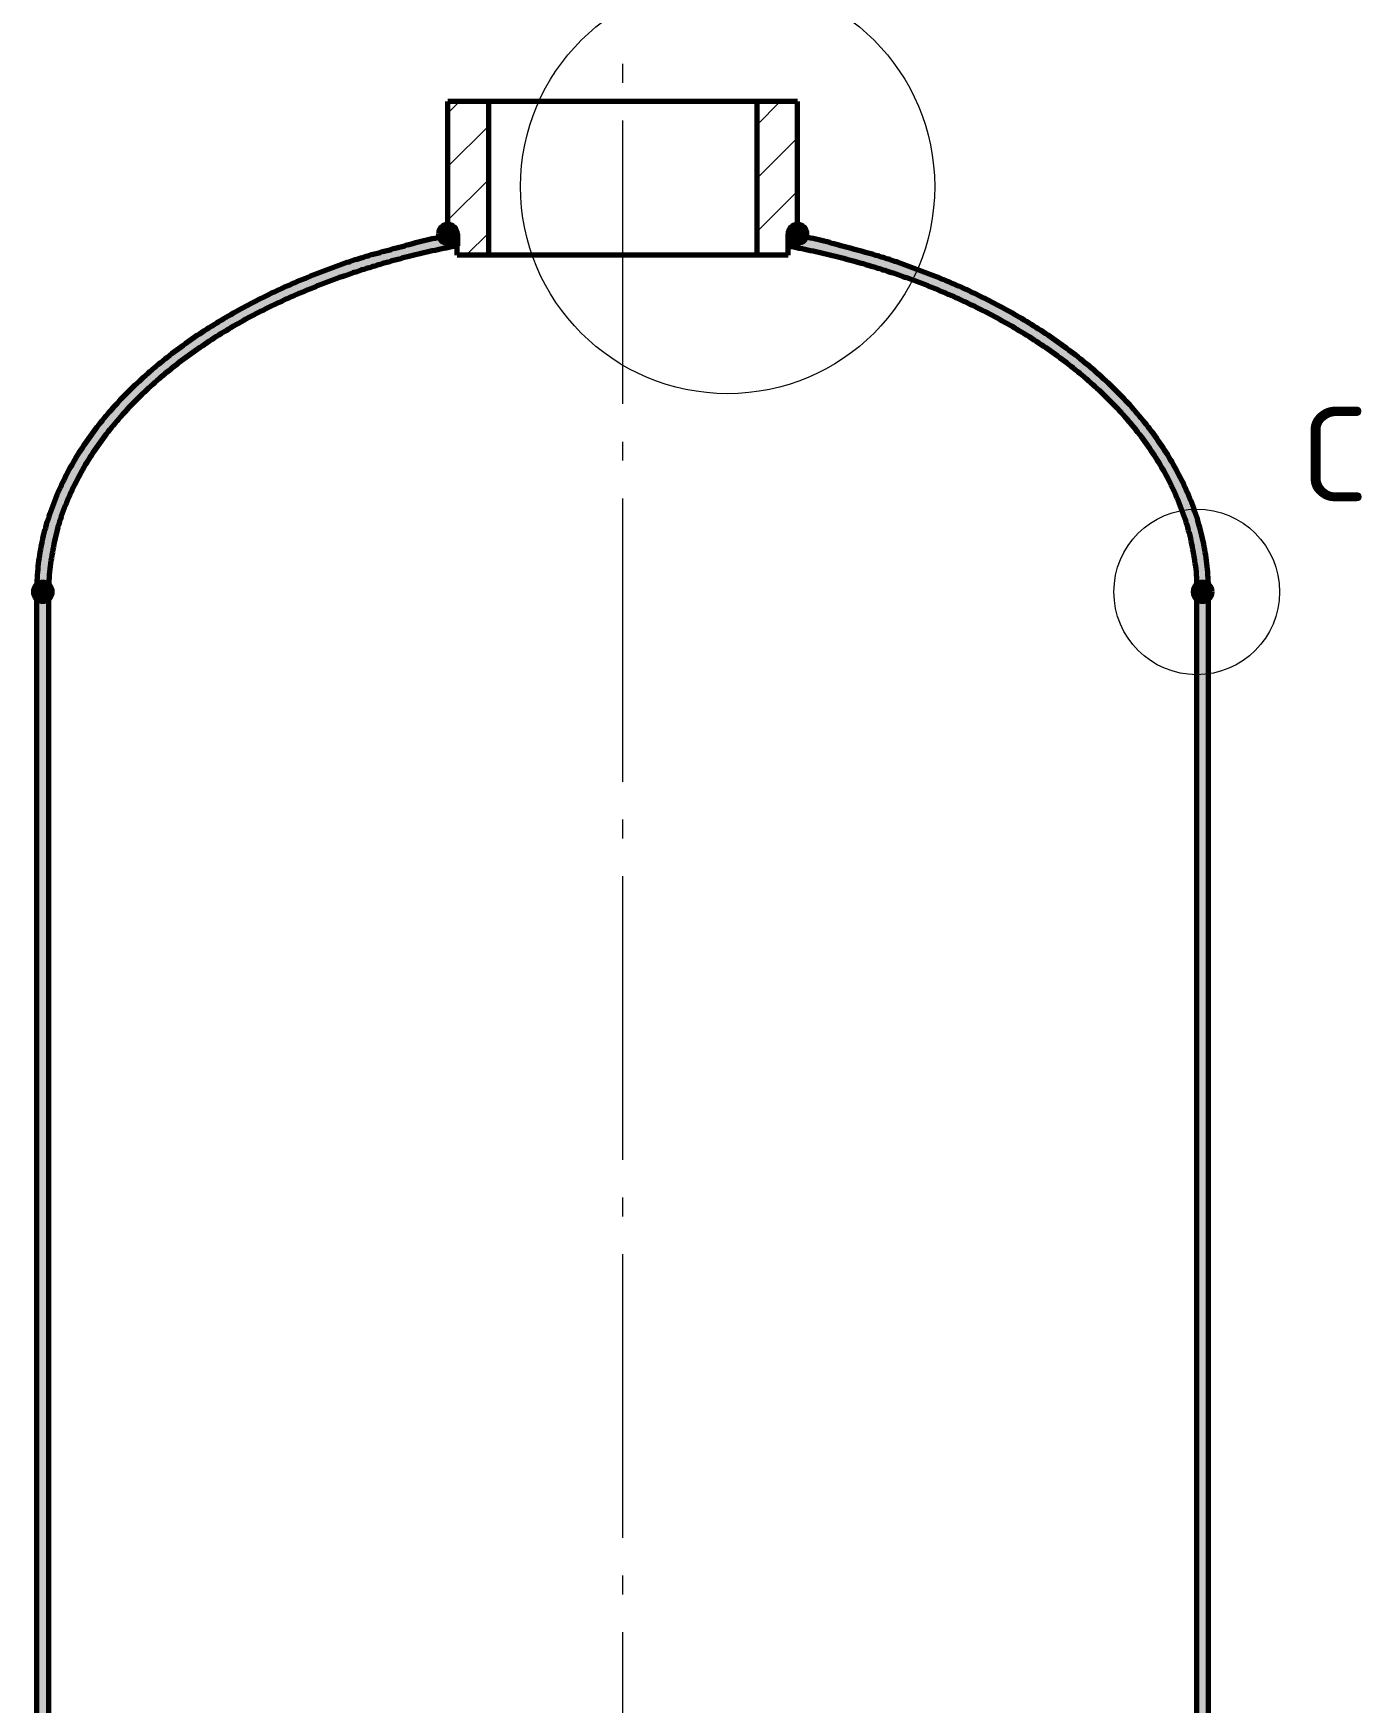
# Model space of a CAD drawing. Header units: millimetres. Extents: x 0 to 594, y 0 to 420.
# Drawn here: x 210.3 to 280.6, y 238.6 to 327 of the extents above; entities that cross this region are included whole.
import ezdxf
from ezdxf.enums import TextEntityAlignment as Align

# ---------------------------------------------------------------- set-up
doc = ezdxf.new("R2010")
doc.units = ezdxf.units.MM
doc.linetypes.add('IRAM-F-TRAZO-PUNTO', pattern=[20, 15, -2, 1, -2])
for name, color, linetype, lineweight in [('01-VISIBLE', 7, 'CONTINUOUS', 70), ('03-EJE', 1, 'IRAM-F-TRAZO-PUNTO', 18), ('05-RAYADO', 8, 'CONTINUOUS', 18), ('06-TEXTO', 7, 'CONTINUOUS', 25), ('08-FINA', 5, 'CONTINUOUS', 18)]:
    doc.layers.add(name, color=color, linetype=linetype, lineweight=lineweight)
doc.styles.add('ISO3098', font='isocpeur.ttf')

msp = doc.modelspace()

# ---------------------------------------------------------------- hatches: boundary and pattern name
at = {"layer": '05-RAYADO'}
h = msp.add_hatch(dxfattribs=at)
h.set_pattern_fill('ANSI31', scale=0.62992)
h.paths.add_polyline_path([(234.406, 315.242), (232.745, 315.242), (232.745, 316.375), (232.25, 316.375), (232.25, 323.375), (234.406, 323.375)])
h = msp.add_hatch(dxfattribs=at)
h.set_pattern_fill('ANSI31', scale=0.62992)
h.paths.add_polyline_path([(250.75, 316.375), (250.255, 316.375), (250.255, 315.242), (248.594, 315.242), (248.594, 323.375), (250.75, 323.375)])
h = msp.add_hatch(color=7, dxfattribs=at)
h.dxf.hatch_style = 1
h.paths.add_polyline_path([(211.125, 297.428), (210.5, 297.428), (210.5, 297.528), (210.502, 297.628), (210.504, 297.729), (210.506, 297.829), (210.51, 297.929), (210.514, 298.029), (210.519, 298.129), (210.525, 298.229), (210.532, 298.329), (210.54, 298.429), (210.548, 298.528), (210.557, 298.628), (210.567, 298.728), (210.578, 298.827), (210.589, 298.927), (210.602, 299.026), (210.615, 299.126), (210.629, 299.225), (210.643, 299.324), (210.659, 299.423), (210.675, 299.522), (210.692, 299.621), (210.709, 299.719), (210.728, 299.818), (210.747, 299.916), (210.767, 300.014), (210.788, 300.112), (210.809, 300.21), (210.831, 300.308), (210.854, 300.405), (210.878, 300.502), (210.902, 300.6), (210.927, 300.697), (210.953, 300.793), (210.98, 300.89), (211.007, 300.986), (211.035, 301.082), (211.064, 301.178), (211.093, 301.274), (211.124, 301.37), (211.154, 301.465), (211.186, 301.56), (211.218, 301.655), (211.251, 301.749), (211.285, 301.844), (211.319, 301.938), (211.354, 302.032), (211.39, 302.125), (211.426, 302.219), (211.463, 302.312), (211.5, 302.405), (211.539, 302.497), (211.577, 302.59), (211.617, 302.682), (211.657, 302.773), (211.698, 302.865), (211.739, 302.956), (211.781, 303.047), (211.824, 303.138), (211.867, 303.228), (211.911, 303.318), (211.955, 303.408), (212, 303.498), (212.046, 303.587), (212.092, 303.676), (212.139, 303.764), (212.186, 303.852), (212.234, 303.94), (212.282, 304.028), (212.331, 304.116), (212.381, 304.203), (212.431, 304.289), (212.481, 304.376), (212.533, 304.462), (212.584, 304.548), (212.637, 304.633), (212.689, 304.718), (212.742, 304.803), (212.796, 304.888), (212.851, 304.972), (212.905, 305.056), (212.961, 305.139), (213.016, 305.222), (213.073, 305.305), (213.129, 305.388), (213.186, 305.47), (213.244, 305.552), (213.302, 305.634), (213.361, 305.715), (213.42, 305.796), (213.479, 305.876), (213.539, 305.957), (213.6, 306.037), (213.661, 306.116), (213.722, 306.195), (213.784, 306.274), (213.846, 306.353), (213.908, 306.431), (213.971, 306.509), (214.035, 306.587), (214.098, 306.664), (214.163, 306.741), (214.227, 306.817), (214.292, 306.893), (214.357, 306.969), (214.423, 307.045), (214.489, 307.12), (214.556, 307.195), (214.623, 307.269), (214.69, 307.344), (214.758, 307.418), (214.826, 307.491), (214.894, 307.564), (214.963, 307.637), (215.032, 307.71), (215.101, 307.782), (215.171, 307.854), (215.241, 307.925), (215.312, 307.996), (215.383, 308.067), (215.454, 308.138), (215.525, 308.208), (215.597, 308.278), (215.669, 308.347), (215.741, 308.417), (215.814, 308.486), (215.887, 308.554), (215.96, 308.622), (216.034, 308.69), (216.108, 308.758), (216.182, 308.825), (216.257, 308.892), (216.332, 308.959), (216.407, 309.025), (216.482, 309.091), (216.558, 309.156), (216.634, 309.222), (216.71, 309.287), (216.787, 309.351), (216.863, 309.416), (216.94, 309.48), (217.018, 309.543), (217.095, 309.607), (217.173, 309.67), (217.251, 309.732), (217.33, 309.795), (217.408, 309.857), (217.487, 309.919), (217.566, 309.98), (217.645, 310.041), (217.725, 310.102), (217.805, 310.163), (217.885, 310.223), (217.965, 310.283), (218.046, 310.342), (218.126, 310.402), (218.207, 310.461), (218.289, 310.519), (218.37, 310.578), (218.452, 310.636), (218.533, 310.693), (218.615, 310.751), (218.698, 310.808), (218.78, 310.865), (218.863, 310.921), (218.946, 310.978), (219.029, 311.034), (219.112, 311.089), (219.196, 311.145), (219.279, 311.2), (219.363, 311.254), (219.447, 311.309), (219.532, 311.363), (219.616, 311.417), (219.701, 311.47), (219.786, 311.523), (219.871, 311.576), (219.956, 311.629), (220.041, 311.681), (220.127, 311.733), (220.213, 311.785), (220.299, 311.837), (220.385, 311.888), (220.471, 311.939), (220.557, 311.989), (220.644, 312.04), (220.731, 312.09), (220.818, 312.14), (220.905, 312.189), (220.992, 312.238), (221.079, 312.287), (221.167, 312.336), (221.255, 312.384), (221.342, 312.432), (221.43, 312.48), (221.519, 312.528), (221.607, 312.575), (221.695, 312.622), (221.784, 312.669), (221.873, 312.715), (221.962, 312.762), (222.051, 312.808), (222.14, 312.853), (222.229, 312.899), (222.318, 312.944), (222.408, 312.989), (222.498, 313.033), (222.587, 313.077), (222.677, 313.121), (222.768, 313.165), (222.858, 313.209), (222.948, 313.252), (223.039, 313.295), (223.129, 313.337), (223.22, 313.38), (223.311, 313.422), (223.402, 313.464), (223.493, 313.505), (223.584, 313.546), (223.676, 313.587), (223.767, 313.628), (223.859, 313.668), (223.951, 313.708), (224.043, 313.748), (224.135, 313.788), (224.227, 313.827), (224.319, 313.866), (224.412, 313.905), (224.504, 313.943), (224.597, 313.982), (224.689, 314.02), (224.782, 314.058), (224.875, 314.095), (224.968, 314.133), (225.061, 314.17), (225.154, 314.207), (225.247, 314.244), (225.34, 314.28), (225.434, 314.317), (225.527, 314.353), (225.62, 314.389), (225.714, 314.425), (225.808, 314.46), (225.901, 314.496), (225.995, 314.531), (226.089, 314.566), (226.183, 314.601), (226.277, 314.635), (226.371, 314.67), (226.465, 314.704), (226.559, 314.738), (226.654, 314.771), (226.748, 314.804), (226.843, 314.837), (226.938, 314.87), (227.032, 314.902), (227.127, 314.934), (227.222, 314.965), (227.318, 314.996), (227.413, 315.027), (227.508, 315.058), (227.604, 315.088), (227.7, 315.117), (227.795, 315.147), (227.891, 315.176), (227.987, 315.204), (228.083, 315.233), (228.179, 315.261), (228.276, 315.289), (228.372, 315.316), (228.468, 315.343), (228.565, 315.37), (228.661, 315.397), (228.758, 315.424), (228.855, 315.45), (228.951, 315.477), (229.048, 315.503), (229.145, 315.529), (229.241, 315.555), (229.338, 315.581), (229.435, 315.607), (229.532, 315.633), (229.628, 315.658), (229.725, 315.684), (229.822, 315.71), (229.919, 315.736), (230.015, 315.762), (230.112, 315.788), (230.209, 315.815), (230.305, 315.842), (230.401, 315.869), (230.497, 315.898), (230.593, 315.928), (230.689, 315.956), (230.786, 315.983), (230.883, 316.006), (230.981, 316.029), (231.079, 316.05), (231.177, 316.071), (231.275, 316.091), (231.373, 316.111), (231.471, 316.13), (231.569, 316.15), (231.668, 316.169), (231.766, 316.188), (231.864, 316.207), (231.963, 316.226), (232.061, 316.245), (232.159, 316.264), (232.258, 316.282), (232.356, 316.301), (232.455, 316.319), (232.553, 316.338), (232.652, 316.357), (232.75, 316.375), (232.75, 315.742), (232.652, 315.724), (232.553, 315.705), (232.455, 315.685), (232.356, 315.666), (232.258, 315.646), (232.16, 315.626), (232.061, 315.606), (231.963, 315.586), (231.865, 315.565), (231.767, 315.545), (231.669, 315.524), (231.571, 315.502), (231.473, 315.481), (231.375, 315.459), (231.277, 315.437), (231.18, 315.415), (231.082, 315.393), (230.984, 315.37), (230.886, 315.348), (230.789, 315.325), (230.691, 315.301), (230.594, 315.278), (230.496, 315.254), (230.399, 315.23), (230.302, 315.206), (230.205, 315.182), (230.107, 315.157), (230.01, 315.132), (229.913, 315.107), (229.816, 315.082), (229.719, 315.056), (229.622, 315.03), (229.525, 315.004), (229.429, 314.978), (229.332, 314.951), (229.235, 314.925), (229.139, 314.898), (229.042, 314.871), (228.946, 314.843), (228.849, 314.815), (228.753, 314.788), (228.657, 314.759), (228.561, 314.731), (228.465, 314.702), (228.369, 314.674), (228.273, 314.644), (228.177, 314.615), (228.081, 314.586), (227.985, 314.556), (227.89, 314.526), (227.794, 314.495), (227.698, 314.465), (227.603, 314.434), (227.508, 314.403), (227.412, 314.372), (227.317, 314.34), (227.222, 314.309), (227.127, 314.277), (227.032, 314.244), (226.937, 314.212), (226.843, 314.179), (226.748, 314.146), (226.653, 314.113), (226.559, 314.079), (226.464, 314.046), (226.37, 314.012), (226.276, 313.977), (226.182, 313.943), (226.088, 313.908), (225.994, 313.873), (225.9, 313.838), (225.806, 313.803), (225.712, 313.767), (225.619, 313.731), (225.525, 313.695), (225.432, 313.658), (225.339, 313.621), (225.245, 313.584), (225.152, 313.547), (225.059, 313.509), (224.966, 313.472), (224.874, 313.434), (224.781, 313.395), (224.688, 313.357), (224.596, 313.318), (224.504, 313.279), (224.411, 313.239), (224.319, 313.2), (224.227, 313.16), (224.135, 313.12), (224.044, 313.079), (223.952, 313.039), (223.861, 312.998), (223.769, 312.957), (223.678, 312.915), (223.587, 312.873), (223.496, 312.831), (223.405, 312.789), (223.314, 312.746), (223.223, 312.704), (223.133, 312.66), (223.042, 312.617), (222.952, 312.573), (222.862, 312.53), (222.772, 312.485), (222.682, 312.441), (222.592, 312.396), (222.503, 312.351), (222.413, 312.306), (222.324, 312.26), (222.235, 312.214), (222.146, 312.168), (222.057, 312.122), (221.968, 312.075), (221.88, 312.028), (221.791, 311.981), (221.703, 311.933), (221.615, 311.885), (221.527, 311.837), (221.439, 311.789), (221.352, 311.74), (221.264, 311.691), (221.177, 311.642), (221.09, 311.592), (221.003, 311.542), (220.916, 311.492), (220.829, 311.442), (220.743, 311.391), (220.656, 311.34), (220.57, 311.288), (220.484, 311.237), (220.399, 311.185), (220.313, 311.133), (220.228, 311.08), (220.142, 311.027), (220.057, 310.974), (219.973, 310.921), (219.888, 310.867), (219.803, 310.813), (219.719, 310.758), (219.635, 310.704), (219.551, 310.649), (219.468, 310.593), (219.384, 310.538), (219.301, 310.482), (219.218, 310.426), (219.135, 310.369), (219.053, 310.312), (218.97, 310.255), (218.888, 310.198), (218.806, 310.14), (218.724, 310.082), (218.643, 310.024), (218.561, 309.965), (218.48, 309.906), (218.4, 309.847), (218.319, 309.787), (218.239, 309.727), (218.159, 309.667), (218.079, 309.606), (217.999, 309.545), (217.92, 309.484), (217.841, 309.422), (217.762, 309.36), (217.683, 309.298), (217.605, 309.235), (217.527, 309.172), (217.449, 309.109), (217.371, 309.046), (217.294, 308.982), (217.217, 308.917), (217.14, 308.853), (217.064, 308.788), (216.988, 308.723), (216.912, 308.657), (216.836, 308.591), (216.761, 308.525), (216.686, 308.459), (216.611, 308.392), (216.537, 308.324), (216.463, 308.257), (216.389, 308.189), (216.316, 308.121), (216.243, 308.052), (216.17, 307.983), (216.097, 307.914), (216.025, 307.844), (215.953, 307.774), (215.882, 307.704), (215.811, 307.633), (215.74, 307.562), (215.67, 307.491), (215.599, 307.419), (215.53, 307.347), (215.46, 307.275), (215.391, 307.202), (215.323, 307.129), (215.254, 307.056), (215.186, 306.982), (215.119, 306.908), (215.052, 306.833), (214.985, 306.758), (214.919, 306.683), (214.853, 306.608), (214.787, 306.532), (214.722, 306.456), (214.657, 306.379), (214.593, 306.302), (214.529, 306.225), (214.466, 306.147), (214.402, 306.069), (214.34, 305.991), (214.278, 305.912), (214.216, 305.833), (214.155, 305.754), (214.094, 305.674), (214.033, 305.594), (213.974, 305.514), (213.914, 305.433), (213.855, 305.352), (213.797, 305.271), (213.739, 305.189), (213.681, 305.107), (213.624, 305.024), (213.567, 304.942), (213.511, 304.858), (213.456, 304.775), (213.401, 304.691), (213.346, 304.607), (213.292, 304.523), (213.238, 304.438), (213.185, 304.353), (213.133, 304.267), (213.081, 304.181), (213.03, 304.095), (212.979, 304.009), (212.929, 303.922), (212.879, 303.835), (212.831, 303.747), (212.782, 303.659), (212.734, 303.571), (212.687, 303.483), (212.641, 303.394), (212.595, 303.305), (212.55, 303.215), (212.505, 303.126), (212.461, 303.035), (212.418, 302.945), (212.375, 302.854), (212.333, 302.764), (212.291, 302.672), (212.25, 302.581), (212.209, 302.489), (212.17, 302.397), (212.13, 302.305), (212.092, 302.212), (212.054, 302.119), (212.016, 302.026), (211.98, 301.933), (211.943, 301.84), (211.908, 301.746), (211.873, 301.652), (211.839, 301.558), (211.805, 301.463), (211.773, 301.368), (211.741, 301.273), (211.71, 301.178), (211.68, 301.082), (211.651, 300.986), (211.623, 300.89), (211.596, 300.793), (211.569, 300.697), (211.544, 300.6), (211.52, 300.502), (211.496, 300.405), (211.473, 300.307), (211.452, 300.209), (211.43, 300.111), (211.41, 300.013), (211.39, 299.915), (211.371, 299.817), (211.352, 299.718), (211.334, 299.619), (211.316, 299.521), (211.299, 299.422), (211.282, 299.323), (211.265, 299.224), (211.249, 299.125), (211.233, 299.026), (211.218, 298.927), (211.202, 298.828), (211.188, 298.729), (211.175, 298.629), (211.164, 298.53), (211.155, 298.43), (211.147, 298.33), (211.141, 298.23), (211.136, 298.13), (211.133, 298.03), (211.13, 297.929), (211.128, 297.829), (211.127, 297.729), (211.126, 297.629), (211.125, 297.528)])
h = msp.add_hatch(color=7, dxfattribs=at)
h.dxf.hatch_style = 1
h.paths.add_polyline_path([(231.75, 316.375), (231.76, 316.476), (231.791, 316.572), (231.84, 316.661), (231.906, 316.737), (231.986, 316.799), (232.076, 316.844), (232.174, 316.869), (232.275, 316.874), (232.375, 316.859), (232.47, 316.824), (232.556, 316.77), (232.629, 316.701), (232.687, 316.618), (232.727, 316.525), (232.747, 316.426), (232.747, 316.324), (232.727, 316.225), (232.687, 316.132), (232.629, 316.049), (232.556, 315.98), (232.47, 315.926), (232.375, 315.891), (232.275, 315.876), (232.174, 315.881), (232.076, 315.906), (231.986, 315.951), (231.906, 316.013), (231.84, 316.089), (231.791, 316.178), (231.76, 316.274)])
h = msp.add_hatch(color=7, dxfattribs=at)
h.dxf.hatch_style = 1
h.paths.add_polyline_path([(250.25, 316.375), (250.348, 316.357), (250.447, 316.338), (250.545, 316.319), (250.644, 316.301), (250.742, 316.282), (250.841, 316.264), (250.939, 316.245), (251.037, 316.226), (251.136, 316.207), (251.234, 316.188), (251.332, 316.169), (251.431, 316.15), (251.529, 316.13), (251.627, 316.111), (251.725, 316.091), (251.823, 316.071), (251.921, 316.05), (252.019, 316.029), (252.117, 316.006), (252.214, 315.983), (252.311, 315.956), (252.407, 315.928), (252.503, 315.898), (252.599, 315.869), (252.695, 315.842), (252.791, 315.815), (252.888, 315.788), (252.985, 315.762), (253.081, 315.736), (253.178, 315.71), (253.275, 315.684), (253.372, 315.658), (253.468, 315.633), (253.565, 315.607), (253.662, 315.581), (253.759, 315.555), (253.855, 315.529), (253.952, 315.503), (254.049, 315.477), (254.145, 315.45), (254.242, 315.424), (254.339, 315.397), (254.435, 315.37), (254.532, 315.343), (254.628, 315.316), (254.724, 315.289), (254.821, 315.261), (254.917, 315.233), (255.013, 315.204), (255.109, 315.176), (255.205, 315.147), (255.3, 315.117), (255.396, 315.088), (255.492, 315.058), (255.587, 315.027), (255.682, 314.996), (255.778, 314.965), (255.873, 314.934), (255.968, 314.902), (256.062, 314.87), (256.157, 314.837), (256.252, 314.804), (256.346, 314.771), (256.441, 314.738), (256.535, 314.704), (256.629, 314.67), (256.723, 314.635), (256.817, 314.601), (256.911, 314.566), (257.005, 314.531), (257.099, 314.496), (257.192, 314.46), (257.286, 314.425), (257.38, 314.389), (257.473, 314.353), (257.566, 314.317), (257.66, 314.28), (257.753, 314.244), (257.846, 314.207), (257.939, 314.17), (258.032, 314.133), (258.125, 314.095), (258.218, 314.058), (258.311, 314.02), (258.403, 313.982), (258.496, 313.943), (258.588, 313.905), (258.681, 313.866), (258.773, 313.827), (258.865, 313.788), (258.957, 313.748), (259.049, 313.708), (259.141, 313.668), (259.233, 313.628), (259.324, 313.587), (259.416, 313.546), (259.507, 313.505), (259.598, 313.464), (259.689, 313.422), (259.78, 313.38), (259.871, 313.337), (259.961, 313.295), (260.052, 313.252), (260.142, 313.209), (260.232, 313.165), (260.323, 313.121), (260.413, 313.077), (260.502, 313.033), (260.592, 312.989), (260.682, 312.944), (260.771, 312.899), (260.86, 312.853), (260.949, 312.808), (261.038, 312.762), (261.127, 312.715), (261.216, 312.669), (261.305, 312.622), (261.393, 312.575), (261.481, 312.528), (261.57, 312.48), (261.658, 312.432), (261.745, 312.384), (261.833, 312.336), (261.921, 312.287), (262.008, 312.238), (262.095, 312.189), (262.182, 312.14), (262.269, 312.09), (262.356, 312.04), (262.443, 311.989), (262.529, 311.939), (262.615, 311.888), (262.701, 311.837), (262.787, 311.785), (262.873, 311.733), (262.959, 311.681), (263.044, 311.629), (263.129, 311.576), (263.214, 311.523), (263.299, 311.47), (263.384, 311.417), (263.468, 311.363), (263.553, 311.309), (263.637, 311.254), (263.721, 311.2), (263.804, 311.145), (263.888, 311.089), (263.971, 311.034), (264.054, 310.978), (264.137, 310.921), (264.22, 310.865), (264.302, 310.808), (264.385, 310.751), (264.467, 310.693), (264.548, 310.636), (264.63, 310.578), (264.711, 310.519), (264.793, 310.461), (264.874, 310.402), (264.954, 310.342), (265.035, 310.283), (265.115, 310.223), (265.195, 310.163), (265.275, 310.102), (265.355, 310.041), (265.434, 309.98), (265.513, 309.919), (265.592, 309.857), (265.67, 309.795), (265.749, 309.732), (265.827, 309.67), (265.905, 309.607), (265.982, 309.543), (266.06, 309.48), (266.137, 309.416), (266.213, 309.351), (266.29, 309.287), (266.366, 309.222), (266.442, 309.156), (266.518, 309.091), (266.593, 309.025), (266.668, 308.959), (266.743, 308.892), (266.818, 308.825), (266.892, 308.758), (266.966, 308.69), (267.04, 308.622), (267.113, 308.554), (267.186, 308.486), (267.259, 308.417), (267.331, 308.347), (267.403, 308.278), (267.475, 308.208), (267.546, 308.138), (267.617, 308.067), (267.688, 307.996), (267.759, 307.925), (267.829, 307.854), (267.899, 307.782), (267.968, 307.71), (268.037, 307.637), (268.106, 307.564), (268.174, 307.491), (268.242, 307.418), (268.31, 307.344), (268.377, 307.269), (268.444, 307.195), (268.511, 307.12), (268.577, 307.045), (268.643, 306.969), (268.708, 306.893), (268.773, 306.817), (268.837, 306.741), (268.902, 306.664), (268.965, 306.587), (269.029, 306.509), (269.092, 306.431), (269.154, 306.353), (269.216, 306.274), (269.278, 306.195), (269.339, 306.116), (269.4, 306.037), (269.461, 305.957), (269.521, 305.876), (269.58, 305.796), (269.639, 305.715), (269.698, 305.634), (269.756, 305.552), (269.814, 305.47), (269.871, 305.388), (269.927, 305.305), (269.984, 305.222), (270.039, 305.139), (270.095, 305.056), (270.149, 304.972), (270.204, 304.888), (270.258, 304.803), (270.311, 304.718), (270.363, 304.633), (270.416, 304.548), (270.467, 304.462), (270.519, 304.376), (270.569, 304.289), (270.619, 304.203), (270.669, 304.116), (270.718, 304.028), (270.766, 303.94), (270.814, 303.852), (270.861, 303.764), (270.908, 303.676), (270.954, 303.587), (271, 303.498), (271.045, 303.408), (271.089, 303.318), (271.133, 303.228), (271.176, 303.138), (271.219, 303.047), (271.261, 302.956), (271.302, 302.865), (271.343, 302.773), (271.383, 302.682), (271.423, 302.59), (271.461, 302.497), (271.5, 302.405), (271.537, 302.312), (271.574, 302.219), (271.61, 302.125), (271.646, 302.032), (271.681, 301.938), (271.715, 301.844), (271.749, 301.749), (271.782, 301.655), (271.814, 301.56), (271.846, 301.465), (271.876, 301.37), (271.907, 301.274), (271.936, 301.178), (271.965, 301.082), (271.993, 300.986), (272.02, 300.89), (272.047, 300.793), (272.073, 300.697), (272.098, 300.6), (272.122, 300.502), (272.146, 300.405), (272.169, 300.308), (272.191, 300.21), (272.212, 300.112), (272.233, 300.014), (272.253, 299.916), (272.272, 299.818), (272.291, 299.719), (272.308, 299.621), (272.325, 299.522), (272.341, 299.423), (272.357, 299.324), (272.371, 299.225), (272.385, 299.126), (272.398, 299.026), (272.411, 298.927), (272.422, 298.827), (272.433, 298.728), (272.443, 298.628), (272.452, 298.528), (272.46, 298.429), (272.468, 298.329), (272.475, 298.229), (272.481, 298.129), (272.486, 298.029), (272.49, 297.929), (272.494, 297.829), (272.496, 297.729), (272.498, 297.628), (272.5, 297.528), (272.5, 297.428), (271.875, 297.428), (271.875, 297.528), (271.874, 297.629), (271.873, 297.729), (271.872, 297.829), (271.87, 297.929), (271.867, 298.03), (271.864, 298.13), (271.859, 298.23), (271.853, 298.33), (271.845, 298.43), (271.836, 298.53), (271.825, 298.629), (271.812, 298.729), (271.798, 298.828), (271.782, 298.927), (271.767, 299.026), (271.751, 299.125), (271.735, 299.224), (271.718, 299.323), (271.701, 299.422), (271.684, 299.521), (271.666, 299.619), (271.648, 299.718), (271.629, 299.817), (271.61, 299.915), (271.59, 300.013), (271.57, 300.111), (271.548, 300.209), (271.527, 300.307), (271.504, 300.405), (271.48, 300.502), (271.456, 300.6), (271.431, 300.697), (271.404, 300.793), (271.377, 300.89), (271.349, 300.986), (271.32, 301.082), (271.29, 301.178), (271.259, 301.273), (271.227, 301.368), (271.195, 301.463), (271.161, 301.558), (271.127, 301.652), (271.092, 301.746), (271.057, 301.84), (271.02, 301.933), (270.984, 302.026), (270.946, 302.119), (270.908, 302.212), (270.87, 302.305), (270.83, 302.397), (270.791, 302.489), (270.75, 302.581), (270.709, 302.672), (270.667, 302.764), (270.625, 302.854), (270.582, 302.945), (270.539, 303.035), (270.495, 303.126), (270.45, 303.215), (270.405, 303.305), (270.359, 303.394), (270.313, 303.483), (270.266, 303.571), (270.218, 303.659), (270.169, 303.747), (270.121, 303.835), (270.071, 303.922), (270.021, 304.009), (269.97, 304.095), (269.919, 304.181), (269.867, 304.267), (269.815, 304.353), (269.762, 304.438), (269.708, 304.523), (269.654, 304.607), (269.599, 304.691), (269.544, 304.775), (269.489, 304.858), (269.433, 304.942), (269.376, 305.024), (269.319, 305.107), (269.261, 305.189), (269.203, 305.271), (269.145, 305.352), (269.086, 305.433), (269.026, 305.514), (268.967, 305.594), (268.906, 305.674), (268.845, 305.754), (268.784, 305.833), (268.722, 305.912), (268.66, 305.991), (268.598, 306.069), (268.534, 306.147), (268.471, 306.225), (268.407, 306.302), (268.343, 306.379), (268.278, 306.456), (268.213, 306.532), (268.147, 306.608), (268.081, 306.683), (268.015, 306.758), (267.948, 306.833), (267.881, 306.908), (267.814, 306.982), (267.746, 307.056), (267.677, 307.129), (267.609, 307.202), (267.54, 307.275), (267.47, 307.347), (267.401, 307.419), (267.33, 307.491), (267.26, 307.562), (267.189, 307.633), (267.118, 307.704), (267.047, 307.774), (266.975, 307.844), (266.903, 307.914), (266.83, 307.983), (266.757, 308.052), (266.684, 308.121), (266.611, 308.189), (266.537, 308.257), (266.463, 308.324), (266.389, 308.392), (266.314, 308.459), (266.239, 308.525), (266.164, 308.591), (266.088, 308.657), (266.012, 308.723), (265.936, 308.788), (265.86, 308.853), (265.783, 308.917), (265.706, 308.982), (265.629, 309.046), (265.551, 309.109), (265.473, 309.172), (265.395, 309.235), (265.317, 309.298), (265.238, 309.36), (265.159, 309.422), (265.08, 309.484), (265.001, 309.545), (264.921, 309.606), (264.841, 309.667), (264.761, 309.727), (264.681, 309.787), (264.6, 309.847), (264.52, 309.906), (264.439, 309.965), (264.357, 310.024), (264.276, 310.082), (264.194, 310.14), (264.112, 310.198), (264.03, 310.255), (263.947, 310.312), (263.865, 310.369), (263.782, 310.426), (263.699, 310.482), (263.616, 310.538), (263.532, 310.593), (263.449, 310.649), (263.365, 310.704), (263.281, 310.758), (263.197, 310.813), (263.112, 310.867), (263.027, 310.921), (262.943, 310.974), (262.858, 311.027), (262.772, 311.08), (262.687, 311.133), (262.601, 311.185), (262.516, 311.237), (262.43, 311.288), (262.344, 311.34), (262.257, 311.391), (262.171, 311.442), (262.084, 311.492), (261.997, 311.542), (261.91, 311.592), (261.823, 311.642), (261.736, 311.691), (261.648, 311.74), (261.561, 311.789), (261.473, 311.837), (261.385, 311.885), (261.297, 311.933), (261.209, 311.981), (261.12, 312.028), (261.032, 312.075), (260.943, 312.122), (260.854, 312.168), (260.765, 312.214), (260.676, 312.26), (260.587, 312.306), (260.497, 312.351), (260.408, 312.396), (260.318, 312.441), (260.228, 312.485), (260.138, 312.53), (260.048, 312.573), (259.958, 312.617), (259.867, 312.66), (259.777, 312.704), (259.686, 312.746), (259.595, 312.789), (259.504, 312.831), (259.413, 312.873), (259.322, 312.915), (259.231, 312.957), (259.139, 312.998), (259.048, 313.039), (258.956, 313.079), (258.865, 313.12), (258.773, 313.16), (258.681, 313.2), (258.589, 313.239), (258.496, 313.279), (258.404, 313.318), (258.312, 313.357), (258.219, 313.395), (258.126, 313.434), (258.034, 313.472), (257.941, 313.509), (257.848, 313.547), (257.755, 313.584), (257.661, 313.621), (257.568, 313.658), (257.475, 313.695), (257.381, 313.731), (257.288, 313.767), (257.194, 313.803), (257.1, 313.838), (257.006, 313.873), (256.912, 313.908), (256.818, 313.943), (256.724, 313.977), (256.63, 314.012), (256.536, 314.046), (256.441, 314.079), (256.347, 314.113), (256.252, 314.146), (256.157, 314.179), (256.063, 314.212), (255.968, 314.244), (255.873, 314.277), (255.778, 314.309), (255.683, 314.34), (255.588, 314.372), (255.492, 314.403), (255.397, 314.434), (255.302, 314.465), (255.206, 314.495), (255.11, 314.526), (255.015, 314.556), (254.919, 314.586), (254.823, 314.615), (254.727, 314.644), (254.631, 314.674), (254.535, 314.702), (254.439, 314.731), (254.343, 314.759), (254.247, 314.788), (254.151, 314.815), (254.054, 314.843), (253.958, 314.871), (253.861, 314.898), (253.765, 314.925), (253.668, 314.951), (253.571, 314.978), (253.475, 315.004), (253.378, 315.03), (253.281, 315.056), (253.184, 315.082), (253.087, 315.107), (252.99, 315.132), (252.893, 315.157), (252.795, 315.182), (252.698, 315.206), (252.601, 315.23), (252.504, 315.254), (252.406, 315.278), (252.309, 315.301), (252.211, 315.325), (252.114, 315.348), (252.016, 315.37), (251.918, 315.393), (251.82, 315.415), (251.723, 315.437), (251.625, 315.459), (251.527, 315.481), (251.429, 315.502), (251.331, 315.524), (251.233, 315.545), (251.135, 315.565), (251.037, 315.586), (250.939, 315.606), (250.84, 315.626), (250.742, 315.646), (250.644, 315.666), (250.545, 315.685), (250.447, 315.705), (250.348, 315.724), (250.25, 315.742)])
h = msp.add_hatch(color=7, dxfattribs=at)
h.dxf.hatch_style = 1
h.paths.add_polyline_path([(251.25, 316.375), (251.24, 316.274), (251.209, 316.178), (251.16, 316.089), (251.094, 316.013), (251.014, 315.951), (250.924, 315.906), (250.826, 315.881), (250.725, 315.876), (250.625, 315.891), (250.53, 315.926), (250.444, 315.98), (250.371, 316.049), (250.313, 316.132), (250.273, 316.225), (250.253, 316.324), (250.253, 316.426), (250.273, 316.525), (250.313, 316.618), (250.371, 316.701), (250.444, 316.77), (250.53, 316.824), (250.625, 316.859), (250.725, 316.874), (250.826, 316.869), (250.924, 316.844), (251.014, 316.799), (251.094, 316.737), (251.16, 316.661), (251.209, 316.572), (251.24, 316.476)])
h = msp.add_hatch(color=7, dxfattribs=at)
h.dxf.hatch_style = 1
h.paths.add_polyline_path([(210.312, 297.428), (210.323, 297.529), (210.353, 297.625), (210.402, 297.714), (210.468, 297.79), (210.548, 297.852), (210.639, 297.897), (210.737, 297.922), (210.838, 297.927), (210.938, 297.912), (211.033, 297.877), (211.119, 297.823), (211.192, 297.754), (211.25, 297.671), (211.29, 297.578), (211.31, 297.479), (211.31, 297.377), (211.29, 297.278), (211.25, 297.185), (211.192, 297.102), (211.119, 297.033), (211.033, 296.979), (210.938, 296.944), (210.838, 296.929), (210.737, 296.934), (210.639, 296.959), (210.548, 297.004), (210.468, 297.066), (210.402, 297.142), (210.353, 297.231), (210.323, 297.327)])
h = msp.add_hatch(color=7, dxfattribs=at)
h.dxf.hatch_style = 1
h.paths.add_polyline_path([(272.688, 297.428), (272.677, 297.327), (272.647, 297.231), (272.598, 297.142), (272.532, 297.066), (272.452, 297.004), (272.361, 296.959), (272.263, 296.934), (272.162, 296.929), (272.062, 296.944), (271.967, 296.979), (271.881, 297.033), (271.808, 297.102), (271.75, 297.185), (271.71, 297.278), (271.69, 297.377), (271.69, 297.479), (271.71, 297.578), (271.75, 297.671), (271.808, 297.754), (271.881, 297.823), (271.967, 297.877), (272.062, 297.912), (272.162, 297.927), (272.263, 297.922), (272.361, 297.897), (272.452, 297.852), (272.532, 297.79), (272.598, 297.714), (272.647, 297.625), (272.677, 297.529)])
h = msp.add_hatch(color=7, dxfattribs=at)
h.dxf.hatch_style = 1
h.paths.add_polyline_path([(211.125, 166.625), (210.5, 166.625), (210.5, 297.428), (211.125, 297.428)])
h = msp.add_hatch(color=7, dxfattribs=at)
h.dxf.hatch_style = 1
h.paths.add_polyline_path([(271.875, 297.428), (272.5, 297.428), (272.5, 166.625), (271.875, 166.625)])

# ---------------------------------------------------------------- linework, layer by layer
at = {"layer": '01-VISIBLE'}
for p, q in [((234.406, 323.375), (232.25, 323.375)), ((232.25, 316.375), (232.25, 323.375)), ((234.406, 315.242), (234.406, 323.375)), ((250.75, 323.375), (248.594, 323.375)), ((248.594, 323.375), (248.594, 315.242)), ((250.75, 316.375), (250.75, 323.375)), ((232.745, 316.375), (232.25, 316.375)), ((232.745, 315.242), (232.745, 316.375)), ((232.75, 316.375), (232.75, 315.742)), ((250.25, 316.375), (250.25, 315.742)), ((250.255, 315.242), (250.255, 316.375)), ((250.75, 316.375), (250.255, 316.375)), ((234.406, 315.242), (232.745, 315.242)), ((250.255, 315.242), (248.594, 315.242)), ((210.5, 166.625), (210.5, 297.428)), ((211.125, 297.428), (210.5, 297.428)), ((210.5, 297.428), (211.125, 297.428)), ((211.125, 166.625), (211.125, 297.428)), ((272.5, 297.428), (271.875, 297.428)), ((271.875, 166.625), (271.875, 297.428)), ((271.875, 297.428), (272.5, 297.428)), ((272.5, 166.625), (272.5, 297.428))]:
    msp.add_line(p, q, dxfattribs=at)
for points in [[(248.594, 323.375), (248.443, 323.375), (248.292, 323.375), (248.141, 323.375), (247.99, 323.375), (247.839, 323.375), (247.688, 323.375), (247.537, 323.375), (247.387, 323.375), (247.236, 323.375), (247.085, 323.375), (246.934, 323.375), (246.783, 323.375), (246.632, 323.375), (246.481, 323.375), (246.33, 323.375), (246.179, 323.375), (246.028, 323.375), (245.877, 323.375), (245.726, 323.375), (245.575, 323.375), (245.424, 323.375), (245.273, 323.375), (245.122, 323.375), (244.972, 323.375), (244.821, 323.375), (244.67, 323.375), (244.519, 323.375), (244.368, 323.375), (244.217, 323.375), (244.066, 323.375), (243.915, 323.375), (243.764, 323.375), (243.613, 323.375), (243.462, 323.375), (243.311, 323.375), (243.16, 323.375), (243.009, 323.375), (242.858, 323.375), (242.707, 323.375), (242.557, 323.375), (242.406, 323.375), (242.255, 323.375), (242.104, 323.375), (241.953, 323.375), (241.802, 323.375), (241.651, 323.375), (241.5, 323.375), (241.349, 323.375), (241.198, 323.375), (241.047, 323.375), (240.896, 323.375), (240.745, 323.375), (240.594, 323.375), (240.443, 323.375), (240.293, 323.375), (240.142, 323.375), (239.991, 323.375), (239.84, 323.375), (239.689, 323.375), (239.538, 323.375), (239.387, 323.375), (239.236, 323.375), (239.085, 323.375), (238.934, 323.375), (238.783, 323.375), (238.632, 323.375), (238.481, 323.375), (238.33, 323.375), (238.179, 323.375), (238.028, 323.375), (237.878, 323.375), (237.727, 323.375), (237.576, 323.375), (237.425, 323.375), (237.274, 323.375), (237.123, 323.375), (236.972, 323.375), (236.821, 323.375), (236.67, 323.375), (236.519, 323.375), (236.368, 323.375), (236.217, 323.375), (236.066, 323.375), (235.915, 323.375), (235.764, 323.375), (235.613, 323.375), (235.463, 323.375), (235.312, 323.375), (235.161, 323.375), (235.01, 323.375), (234.859, 323.375), (234.708, 323.375), (234.557, 323.375), (234.406, 323.375)], [(210.5, 297.428), (210.501, 297.578), (210.504, 297.729), (210.508, 297.879), (210.514, 298.029), (210.522, 298.179), (210.532, 298.329), (210.544, 298.479), (210.557, 298.628), (210.572, 298.778), (210.589, 298.927), (210.608, 299.076), (210.629, 299.225), (210.651, 299.374), (210.675, 299.522), (210.7, 299.67), (210.728, 299.818), (210.757, 299.965), (210.788, 300.112), (210.82, 300.259), (210.854, 300.405), (210.89, 300.551), (210.927, 300.697), (210.967, 300.842), (211.007, 300.986), (211.05, 301.13), (211.093, 301.274), (211.139, 301.417), (211.186, 301.56), (211.235, 301.702), (211.285, 301.844), (211.336, 301.985), (211.39, 302.125), (211.444, 302.265), (211.5, 302.405), (211.558, 302.544), (211.617, 302.682), (211.677, 302.819), (211.739, 302.956), (211.802, 303.092), (211.867, 303.228), (211.933, 303.363), (212, 303.498), (212.069, 303.631), (212.139, 303.764), (212.21, 303.897), (212.282, 304.028), (212.356, 304.159), (212.431, 304.289), (212.507, 304.419), (212.584, 304.548), (212.663, 304.676), (212.742, 304.803), (212.823, 304.93), (212.905, 305.056), (212.988, 305.181), (213.073, 305.305), (213.158, 305.429), (213.244, 305.552), (213.331, 305.674), (213.42, 305.796), (213.509, 305.917), (213.6, 306.037), (213.691, 306.156), (213.784, 306.274), (213.877, 306.392), (213.971, 306.509), (214.066, 306.625), (214.163, 306.741), (214.26, 306.855), (214.357, 306.969), (214.456, 307.082), (214.556, 307.195), (214.656, 307.307), (214.758, 307.418), (214.86, 307.528), (214.963, 307.637), (215.067, 307.746), (215.171, 307.854), (215.276, 307.961), (215.383, 308.067), (215.489, 308.173), (215.597, 308.278), (215.705, 308.382), (215.814, 308.486), (215.924, 308.588), (216.034, 308.69), (216.145, 308.791), (216.257, 308.892), (216.369, 308.992), (216.482, 309.091), (216.596, 309.189), (216.71, 309.287), (216.825, 309.383), (216.94, 309.48), (217.056, 309.575), (217.173, 309.67), (217.29, 309.764), (217.408, 309.857), (217.527, 309.949), (217.645, 310.041), (217.765, 310.132), (217.885, 310.223), (218.005, 310.313), (218.126, 310.402), (218.248, 310.49), (218.37, 310.578), (218.492, 310.665), (218.615, 310.751), (218.739, 310.836), (218.863, 310.921), (218.987, 311.006), (219.112, 311.089), (219.238, 311.172), (219.363, 311.254), (219.49, 311.336), (219.616, 311.417), (219.743, 311.497), (219.871, 311.576), (219.999, 311.655), (220.127, 311.733), (220.256, 311.811), (220.385, 311.888), (220.514, 311.964), (220.644, 312.04), (220.774, 312.115), (220.905, 312.189), (221.036, 312.263), (221.167, 312.336), (221.298, 312.408), (221.43, 312.48), (221.563, 312.551), (221.695, 312.622), (221.828, 312.692), (221.962, 312.762), (222.095, 312.83), (222.229, 312.899), (222.363, 312.966), (222.498, 313.033), (222.632, 313.1), (222.768, 313.165), (222.903, 313.23), (223.039, 313.295), (223.175, 313.359), (223.311, 313.422), (223.448, 313.484), (223.584, 313.546), (223.722, 313.608), (223.859, 313.668), (223.997, 313.728), (224.135, 313.788), (224.273, 313.847), (224.412, 313.905), (224.55, 313.963), (224.689, 314.02), (224.828, 314.076), (224.968, 314.133), (225.107, 314.188), (225.247, 314.244), (225.387, 314.298), (225.527, 314.353), (225.667, 314.407), (225.808, 314.46), (225.948, 314.513), (226.089, 314.566), (226.23, 314.618), (226.371, 314.67), (226.512, 314.721), (226.654, 314.771), (226.796, 314.821), (226.938, 314.87), (227.08, 314.918), (227.222, 314.965), (227.365, 315.012), (227.508, 315.058), (227.652, 315.103), (227.795, 315.147), (227.939, 315.19), (228.083, 315.233), (228.228, 315.275), (228.372, 315.316), (228.517, 315.357), (228.661, 315.397), (228.806, 315.437), (228.951, 315.477), (229.096, 315.516), (229.241, 315.555), (229.386, 315.594), (229.532, 315.633), (229.677, 315.671), (229.822, 315.71), (229.967, 315.749), (230.112, 315.788), (230.257, 315.828), (230.401, 315.869), (230.545, 315.913), (230.689, 315.956), (230.834, 315.995), (230.981, 316.029), (231.128, 316.06), (231.275, 316.091), (231.422, 316.121), (231.569, 316.15), (231.717, 316.179), (231.864, 316.207), (232.012, 316.235), (232.159, 316.264), (232.307, 316.292), (232.455, 316.319), (232.602, 316.347), (232.75, 316.375)], [(272.5, 297.428), (272.499, 297.578), (272.496, 297.729), (272.492, 297.879), (272.486, 298.029), (272.478, 298.179), (272.468, 298.329), (272.456, 298.479), (272.443, 298.628), (272.428, 298.778), (272.411, 298.927), (272.392, 299.076), (272.371, 299.225), (272.349, 299.374), (272.325, 299.522), (272.3, 299.67), (272.272, 299.818), (272.243, 299.965), (272.212, 300.112), (272.18, 300.259), (272.146, 300.405), (272.11, 300.551), (272.073, 300.697), (272.033, 300.842), (271.993, 300.986), (271.95, 301.13), (271.907, 301.274), (271.861, 301.417), (271.814, 301.56), (271.765, 301.702), (271.715, 301.844), (271.664, 301.985), (271.61, 302.125), (271.556, 302.265), (271.5, 302.405), (271.442, 302.544), (271.383, 302.682), (271.323, 302.819), (271.261, 302.956), (271.198, 303.092), (271.133, 303.228), (271.067, 303.363), (271, 303.498), (270.931, 303.631), (270.861, 303.764), (270.79, 303.897), (270.718, 304.028), (270.644, 304.159), (270.569, 304.289), (270.493, 304.419), (270.416, 304.548), (270.337, 304.676), (270.258, 304.803), (270.177, 304.93), (270.095, 305.056), (270.012, 305.181), (269.927, 305.305), (269.842, 305.429), (269.756, 305.552), (269.669, 305.674), (269.58, 305.796), (269.491, 305.917), (269.4, 306.037), (269.309, 306.156), (269.216, 306.274), (269.123, 306.392), (269.029, 306.509), (268.934, 306.625), (268.837, 306.741), (268.74, 306.855), (268.643, 306.969), (268.544, 307.082), (268.444, 307.195), (268.344, 307.307), (268.242, 307.418), (268.14, 307.528), (268.037, 307.637), (267.933, 307.746), (267.829, 307.854), (267.724, 307.961), (267.617, 308.067), (267.511, 308.173), (267.403, 308.278), (267.295, 308.382), (267.186, 308.486), (267.076, 308.588), (266.966, 308.69), (266.855, 308.791), (266.743, 308.892), (266.631, 308.992), (266.518, 309.091), (266.404, 309.189), (266.29, 309.287), (266.175, 309.383), (266.06, 309.48), (265.944, 309.575), (265.827, 309.67), (265.71, 309.764), (265.592, 309.857), (265.473, 309.949), (265.355, 310.041), (265.235, 310.132), (265.115, 310.223), (264.995, 310.313), (264.874, 310.402), (264.752, 310.49), (264.63, 310.578), (264.508, 310.665), (264.385, 310.751), (264.261, 310.836), (264.137, 310.921), (264.013, 311.006), (263.888, 311.089), (263.762, 311.172), (263.637, 311.254), (263.51, 311.336), (263.384, 311.417), (263.257, 311.497), (263.129, 311.576), (263.001, 311.655), (262.873, 311.733), (262.744, 311.811), (262.615, 311.888), (262.486, 311.964), (262.356, 312.04), (262.226, 312.115), (262.095, 312.189), (261.964, 312.263), (261.833, 312.336), (261.702, 312.408), (261.57, 312.48), (261.437, 312.551), (261.305, 312.622), (261.172, 312.692), (261.038, 312.762), (260.905, 312.83), (260.771, 312.899), (260.637, 312.966), (260.502, 313.033), (260.368, 313.1), (260.232, 313.165), (260.097, 313.23), (259.961, 313.295), (259.825, 313.359), (259.689, 313.422), (259.552, 313.484), (259.416, 313.546), (259.278, 313.608), (259.141, 313.668), (259.003, 313.728), (258.865, 313.788), (258.727, 313.847), (258.588, 313.905), (258.45, 313.963), (258.311, 314.02), (258.172, 314.076), (258.032, 314.133), (257.893, 314.188), (257.753, 314.244), (257.613, 314.298), (257.473, 314.353), (257.333, 314.407), (257.192, 314.46), (257.052, 314.513), (256.911, 314.566), (256.77, 314.618), (256.629, 314.67), (256.488, 314.721), (256.346, 314.771), (256.204, 314.821), (256.062, 314.87), (255.92, 314.918), (255.778, 314.965), (255.635, 315.012), (255.492, 315.058), (255.348, 315.103), (255.205, 315.147), (255.061, 315.19), (254.917, 315.233), (254.772, 315.275), (254.628, 315.316), (254.483, 315.357), (254.339, 315.397), (254.194, 315.437), (254.049, 315.477), (253.904, 315.516), (253.759, 315.555), (253.614, 315.594), (253.468, 315.633), (253.323, 315.671), (253.178, 315.71), (253.033, 315.749), (252.888, 315.788), (252.743, 315.828), (252.599, 315.869), (252.455, 315.913), (252.311, 315.956), (252.166, 315.995), (252.019, 316.029), (251.872, 316.06), (251.725, 316.091), (251.578, 316.121), (251.431, 316.15), (251.283, 316.179), (251.136, 316.207), (250.988, 316.235), (250.841, 316.264), (250.693, 316.292), (250.545, 316.319), (250.398, 316.347), (250.25, 316.375)], [(232.75, 315.742), (232.602, 315.714), (232.454, 315.685), (232.306, 315.656), (232.159, 315.626), (232.011, 315.596), (231.864, 315.565), (231.716, 315.534), (231.569, 315.502), (231.422, 315.47), (231.275, 315.437), (231.128, 315.404), (230.981, 315.37), (230.835, 315.335), (230.688, 315.3), (230.542, 315.265), (230.395, 315.229), (230.249, 315.193), (230.103, 315.156), (229.957, 315.118), (229.811, 315.08), (229.666, 315.042), (229.52, 315.003), (229.375, 314.963), (229.23, 314.923), (229.085, 314.883), (228.94, 314.841), (228.795, 314.8), (228.65, 314.757), (228.506, 314.715), (228.361, 314.671), (228.217, 314.628), (228.073, 314.583), (227.93, 314.538), (227.786, 314.493), (227.643, 314.447), (227.499, 314.4), (227.356, 314.353), (227.213, 314.306), (227.071, 314.257), (226.928, 314.209), (226.786, 314.159), (226.643, 314.109), (226.502, 314.059), (226.36, 314.008), (226.218, 313.956), (226.077, 313.904), (225.936, 313.852), (225.795, 313.798), (225.654, 313.744), (225.514, 313.69), (225.373, 313.635), (225.233, 313.579), (225.094, 313.523), (224.954, 313.467), (224.815, 313.409), (224.676, 313.351), (224.537, 313.293), (224.398, 313.234), (224.26, 313.174), (224.122, 313.114), (223.984, 313.053), (223.847, 312.991), (223.709, 312.929), (223.572, 312.867), (223.436, 312.803), (223.299, 312.739), (223.163, 312.675), (223.027, 312.61), (222.892, 312.544), (222.756, 312.478), (222.622, 312.411), (222.487, 312.343), (222.353, 312.275), (222.219, 312.206), (222.085, 312.136), (221.952, 312.066), (221.819, 311.995), (221.686, 311.924), (221.554, 311.852), (221.422, 311.779), (221.29, 311.706), (221.159, 311.632), (221.028, 311.557), (220.898, 311.482), (220.768, 311.406), (220.638, 311.329), (220.509, 311.251), (220.38, 311.173), (220.252, 311.095), (220.124, 311.015), (219.996, 310.935), (219.869, 310.855), (219.742, 310.773), (219.616, 310.691), (219.49, 310.608), (219.365, 310.525), (219.24, 310.44), (219.115, 310.356), (218.991, 310.27), (218.868, 310.184), (218.745, 310.097), (218.622, 310.009), (218.5, 309.92), (218.379, 309.831), (218.258, 309.741), (218.138, 309.651), (218.018, 309.559), (217.899, 309.467), (217.78, 309.375), (217.662, 309.281), (217.544, 309.187), (217.428, 309.092), (217.311, 308.996), (217.196, 308.899), (217.081, 308.802), (216.966, 308.704), (216.852, 308.605), (216.739, 308.506), (216.627, 308.405), (216.515, 308.304), (216.404, 308.203), (216.294, 308.1), (216.184, 307.997), (216.075, 307.893), (215.967, 307.788), (215.86, 307.682), (215.753, 307.576), (215.647, 307.468), (215.542, 307.36), (215.438, 307.252), (215.335, 307.142), (215.232, 307.032), (215.131, 306.921), (215.03, 306.809), (214.93, 306.696), (214.831, 306.582), (214.733, 306.468), (214.635, 306.353), (214.539, 306.237), (214.444, 306.121), (214.349, 306.003), (214.256, 305.885), (214.164, 305.766), (214.072, 305.646), (213.982, 305.525), (213.893, 305.404), (213.805, 305.282), (213.717, 305.159), (213.631, 305.035), (213.547, 304.911), (213.463, 304.786), (213.38, 304.66), (213.299, 304.533), (213.218, 304.406), (213.139, 304.277), (213.061, 304.148), (212.985, 304.019), (212.91, 303.888), (212.836, 303.757), (212.763, 303.625), (212.692, 303.492), (212.622, 303.358), (212.554, 303.224), (212.487, 303.089), (212.422, 302.954), (212.357, 302.817), (212.295, 302.68), (212.233, 302.543), (212.173, 302.405), (212.114, 302.266), (212.057, 302.127), (212.001, 301.987), (211.946, 301.847), (211.893, 301.706), (211.841, 301.564), (211.791, 301.422), (211.743, 301.279), (211.697, 301.136), (211.653, 300.992), (211.611, 300.847), (211.571, 300.702), (211.533, 300.556), (211.497, 300.41), (211.463, 300.263), (211.431, 300.116), (211.401, 299.968), (211.372, 299.82), (211.344, 299.672), (211.317, 299.524), (211.291, 299.376), (211.266, 299.227), (211.242, 299.078), (211.218, 298.93), (211.196, 298.781), (211.176, 298.631), (211.159, 298.482), (211.147, 298.332), (211.139, 298.181), (211.133, 298.031), (211.129, 297.88), (211.127, 297.729), (211.125, 297.579), (211.125, 297.428)], [(250.25, 315.742), (250.398, 315.714), (250.546, 315.685), (250.694, 315.656), (250.841, 315.626), (250.989, 315.596), (251.136, 315.565), (251.284, 315.534), (251.431, 315.502), (251.578, 315.47), (251.725, 315.437), (251.872, 315.404), (252.019, 315.37), (252.165, 315.335), (252.312, 315.3), (252.458, 315.265), (252.605, 315.229), (252.751, 315.193), (252.897, 315.156), (253.043, 315.118), (253.189, 315.08), (253.334, 315.042), (253.48, 315.003), (253.625, 314.963), (253.77, 314.923), (253.915, 314.883), (254.06, 314.841), (254.205, 314.8), (254.35, 314.757), (254.494, 314.715), (254.639, 314.671), (254.783, 314.628), (254.927, 314.583), (255.07, 314.538), (255.214, 314.493), (255.357, 314.447), (255.501, 314.4), (255.644, 314.353), (255.787, 314.306), (255.929, 314.257), (256.072, 314.209), (256.214, 314.159), (256.357, 314.109), (256.498, 314.059), (256.64, 314.008), (256.782, 313.956), (256.923, 313.904), (257.064, 313.852), (257.205, 313.798), (257.346, 313.744), (257.486, 313.69), (257.627, 313.635), (257.767, 313.579), (257.906, 313.523), (258.046, 313.467), (258.185, 313.409), (258.324, 313.351), (258.463, 313.293), (258.602, 313.234), (258.74, 313.174), (258.878, 313.114), (259.016, 313.053), (259.153, 312.991), (259.291, 312.929), (259.428, 312.867), (259.564, 312.803), (259.701, 312.739), (259.837, 312.675), (259.973, 312.61), (260.108, 312.544), (260.244, 312.478), (260.378, 312.411), (260.513, 312.343), (260.647, 312.275), (260.781, 312.206), (260.915, 312.136), (261.048, 312.066), (261.181, 311.995), (261.314, 311.924), (261.446, 311.852), (261.578, 311.779), (261.71, 311.706), (261.841, 311.632), (261.972, 311.557), (262.102, 311.482), (262.232, 311.406), (262.362, 311.329), (262.491, 311.251), (262.62, 311.173), (262.748, 311.095), (262.876, 311.015), (263.004, 310.935), (263.131, 310.855), (263.258, 310.773), (263.384, 310.691), (263.51, 310.608), (263.635, 310.525), (263.76, 310.44), (263.885, 310.356), (264.009, 310.27), (264.132, 310.184), (264.255, 310.097), (264.378, 310.009), (264.5, 309.92), (264.621, 309.831), (264.742, 309.741), (264.862, 309.651), (264.982, 309.559), (265.101, 309.467), (265.22, 309.375), (265.338, 309.281), (265.456, 309.187), (265.572, 309.092), (265.689, 308.996), (265.804, 308.899), (265.919, 308.802), (266.034, 308.704), (266.148, 308.605), (266.261, 308.506), (266.373, 308.405), (266.485, 308.304), (266.596, 308.203), (266.706, 308.1), (266.816, 307.997), (266.925, 307.893), (267.033, 307.788), (267.14, 307.682), (267.247, 307.576), (267.353, 307.468), (267.458, 307.36), (267.562, 307.252), (267.665, 307.142), (267.768, 307.032), (267.869, 306.921), (267.97, 306.809), (268.07, 306.696), (268.169, 306.582), (268.267, 306.468), (268.365, 306.353), (268.461, 306.237), (268.556, 306.121), (268.651, 306.003), (268.744, 305.885), (268.836, 305.766), (268.928, 305.646), (269.018, 305.525), (269.107, 305.404), (269.195, 305.282), (269.283, 305.159), (269.369, 305.035), (269.453, 304.911), (269.537, 304.786), (269.62, 304.66), (269.701, 304.533), (269.782, 304.406), (269.861, 304.277), (269.939, 304.148), (270.015, 304.019), (270.09, 303.888), (270.164, 303.757), (270.237, 303.625), (270.308, 303.492), (270.378, 303.358), (270.446, 303.224), (270.513, 303.089), (270.578, 302.954), (270.643, 302.817), (270.705, 302.68), (270.767, 302.543), (270.827, 302.405), (270.886, 302.266), (270.943, 302.127), (270.999, 301.987), (271.054, 301.847), (271.107, 301.706), (271.159, 301.564), (271.209, 301.422), (271.257, 301.279), (271.303, 301.136), (271.347, 300.992), (271.389, 300.847), (271.429, 300.702), (271.467, 300.556), (271.503, 300.41), (271.537, 300.263), (271.569, 300.116), (271.599, 299.968), (271.628, 299.82), (271.656, 299.672), (271.683, 299.524), (271.709, 299.376), (271.734, 299.227), (271.758, 299.078), (271.782, 298.93), (271.804, 298.781), (271.824, 298.631), (271.841, 298.482), (271.853, 298.332), (271.861, 298.181), (271.867, 298.031), (271.871, 297.88), (271.873, 297.729), (271.875, 297.579), (271.875, 297.428)], [(248.594, 315.242), (248.443, 315.242), (248.292, 315.242), (248.141, 315.242), (247.99, 315.242), (247.839, 315.242), (247.688, 315.242), (247.537, 315.242), (247.387, 315.242), (247.236, 315.242), (247.085, 315.242), (246.934, 315.242), (246.783, 315.242), (246.632, 315.242), (246.481, 315.242), (246.33, 315.242), (246.179, 315.242), (246.028, 315.242), (245.877, 315.242), (245.726, 315.242), (245.575, 315.242), (245.424, 315.242), (245.273, 315.242), (245.122, 315.242), (244.972, 315.242), (244.821, 315.242), (244.67, 315.242), (244.519, 315.242), (244.368, 315.242), (244.217, 315.242), (244.066, 315.242), (243.915, 315.242), (243.764, 315.242), (243.613, 315.242), (243.462, 315.242), (243.311, 315.242), (243.16, 315.242), (243.009, 315.242), (242.858, 315.242), (242.707, 315.242), (242.557, 315.242), (242.406, 315.242), (242.255, 315.242), (242.104, 315.242), (241.953, 315.242), (241.802, 315.242), (241.651, 315.242), (241.5, 315.242), (241.349, 315.242), (241.198, 315.242), (241.047, 315.242), (240.896, 315.242), (240.745, 315.242), (240.594, 315.242), (240.443, 315.242), (240.293, 315.242), (240.142, 315.242), (239.991, 315.242), (239.84, 315.242), (239.689, 315.242), (239.538, 315.242), (239.387, 315.242), (239.236, 315.242), (239.085, 315.242), (238.934, 315.242), (238.783, 315.242), (238.632, 315.242), (238.481, 315.242), (238.33, 315.242), (238.179, 315.242), (238.028, 315.242), (237.878, 315.242), (237.727, 315.242), (237.576, 315.242), (237.425, 315.242), (237.274, 315.242), (237.123, 315.242), (236.972, 315.242), (236.821, 315.242), (236.67, 315.242), (236.519, 315.242), (236.368, 315.242), (236.217, 315.242), (236.066, 315.242), (235.915, 315.242), (235.764, 315.242), (235.613, 315.242), (235.463, 315.242), (235.312, 315.242), (235.161, 315.242), (235.01, 315.242), (234.859, 315.242), (234.708, 315.242), (234.557, 315.242), (234.406, 315.242)]]:
    msp.add_lwpolyline(points, dxfattribs=at)
for centre, start, end in [((232.25, 316.375), 90, 180), ((232.25, 316.375), 180, -90), ((232.25, 316.375), -90, 90), ((250.75, 316.375), 90, -90), ((250.75, 316.375), 0, 90), ((250.75, 316.375), -90, 0), ((210.812, 297.428), 90, 180), ((210.812, 297.428), -90, 90), ((272.188, 297.428), 90, -90), ((272.188, 297.428), 0, 90), ((210.812, 297.428), 180, -90), ((272.188, 297.428), -90, 0)]:
    msp.add_arc(centre, 0.5, start, end, dxfattribs=at)
at = {"layer": '03-EJE'}
msp.add_line((241.5, 167.375), (241.5, 325.375), dxfattribs=at)
at = {"layer": '08-FINA'}
for centre, radius in [((247.05, 318.875), 10.958), ((271.875, 297.428), 4.383)]:
    msp.add_circle(centre, radius, dxfattribs=at)

# ---------------------------------------------------------------- texts
at = {"layer": '06-TEXTO', "style": 'ISO3098'}
msp.add_text('C', height=5, dxfattribs=at).set_placement((279.163, 304.716), align=Align.MIDDLE_CENTER)

doc.saveas('drawing.dxf')
